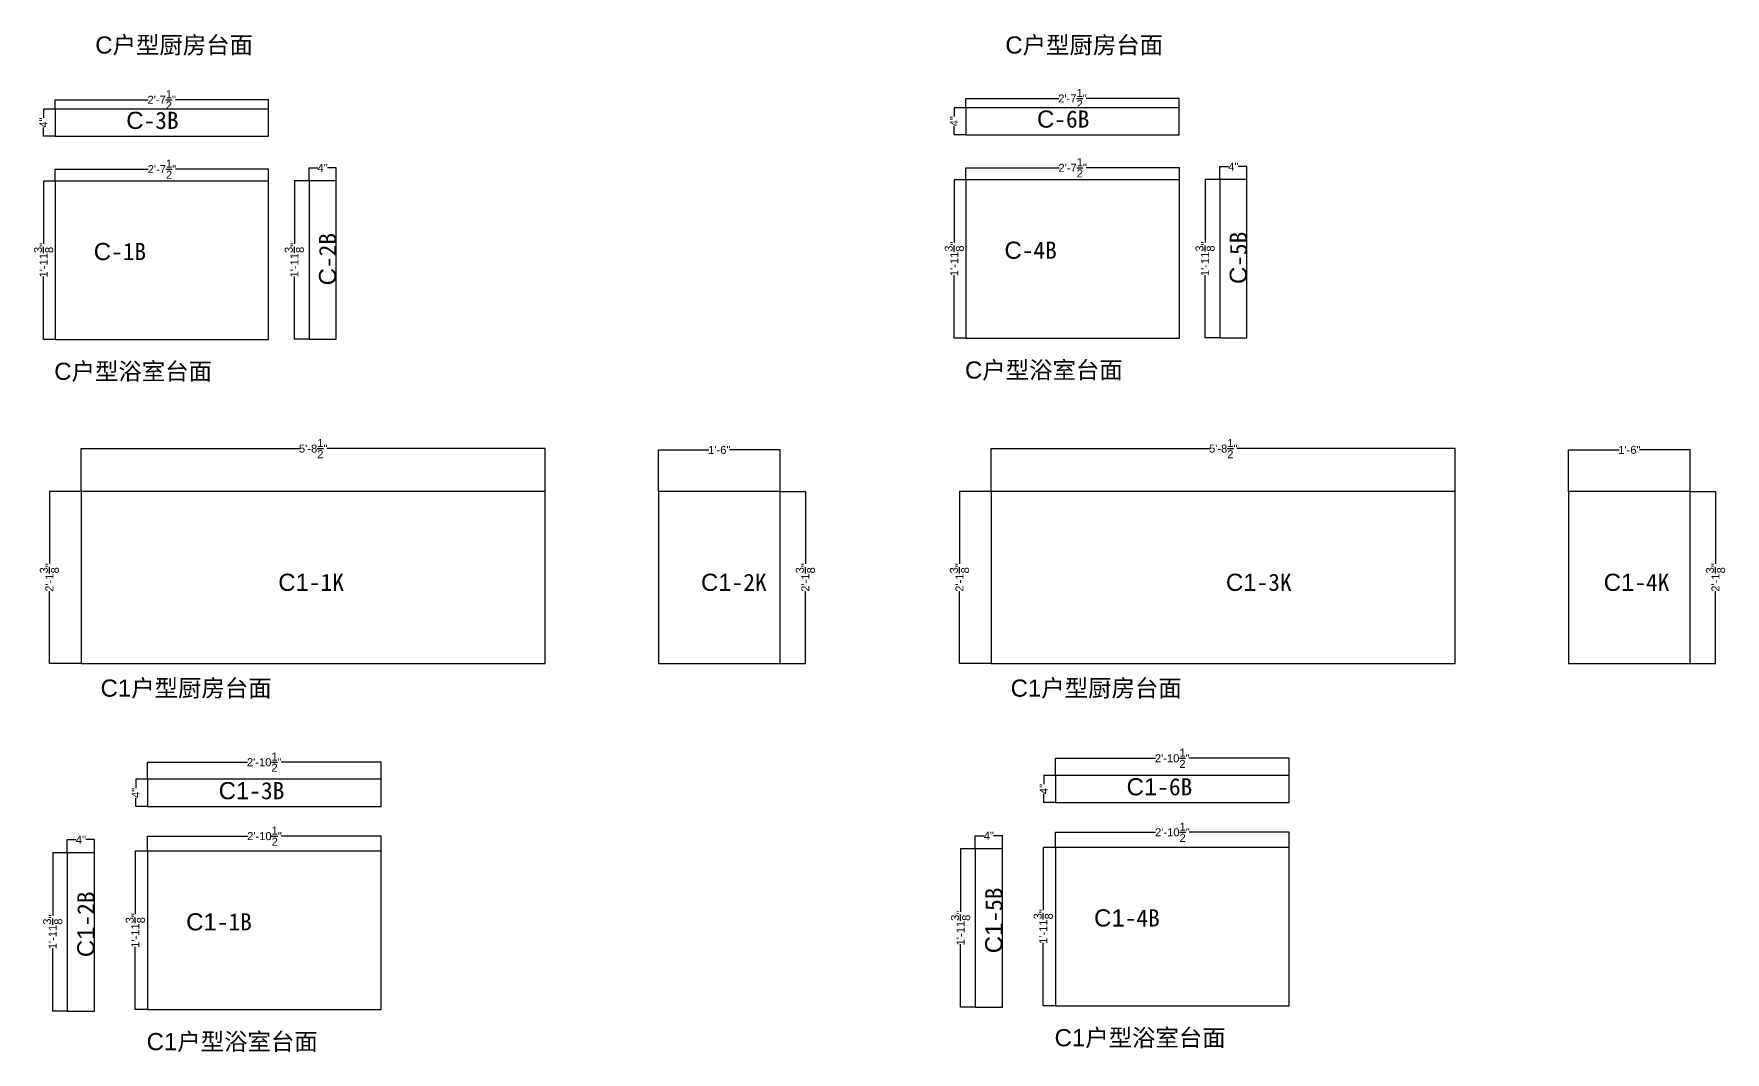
# Model space of a CAD drawing. Header units: inches. Extents: x -997106 to 39633, y -30199 to 1961.
# Drawn here: x 1357 to 7699, y -18146 to -14325 of the extents above; entities that cross this region are included whole.
import ezdxf

# ---------------------------------------------------------------- set-up
doc = ezdxf.new("R2010")
doc.units = ezdxf.units.IN
doc.header["$MEASUREMENT"] = 0
doc.layers.get('Defpoints').update_dxf_attribs({"color": 3})
doc.layers.add('编号', color=10, linetype='Continuous', plot=False)
doc.styles.get("Standard").update_dxf_attribs({"font": 'arial.ttf'})
doc.dimstyles.get("Standard").update_dxf_attribs({"dimtxt": 30, "dimasz": 1, "dimexe": 0.18, "dimexo": 0.0625, "dimgap": 0.09, "dimtad": 0, "dimtoh": 1, "dimdec": 4, "dimlfac": 0.03937, "dimzin": 0, "dimdsep": 46, "dimlunit": 4, "dimtxsty": 'Standard', "dimblk": 'ARCHTICK', "dimcen": 1, "dimadec": 0, "dimazin": 0, "dimtfac": 1, "dimtdec": 4, "dimtix": 1, "dimtofl": 0, "dimtmove": 2, "dimatfit": 3, "dimldrblk": 'ARCHTICK', "dimfxl": 1, "dimtolj": 1, "dimtzin": 0, "dimarcsym": 0})

# ---------------------------------------------------------------- blocks, each defined once
blk = doc.blocks.new('_ArchTick')
at = {"color": 0, "linetype": 'ByBlock', "const_width": 0.15}
blk.add_lwpolyline([(-0.5, -0.5), (0.5, 0.5)], dxfattribs=at)
blk = doc.blocks.new('*D302')
at = {"color": 0, "lineweight": -2, "transparency": 16777216}
for p, q in [((1534.8, -16042.3), (1534.8, -15881.1)), ((1534.8, -15881.3), (2353.9, -15881.3)), ((3274.8, -15881.3), (2455.7, -15881.3)), ((3274.8, -16042.3), (3274.8, -15881.1))]:
    blk.add_line(p, q, dxfattribs=at)
at = {"layer": 'Defpoints', "color": 0, "transparency": 16777216}
for p in [(3274.8, -15881.3), (1534.8, -16042.3), (3274.8, -16042.3)]:
    blk.add_point(p, dxfattribs=at)
at = {"color": 0, "lineweight": -2, "transparency": 16777216, "rotation": 180}
blk.add_blockref('_ArchTick', (1534.8, -15881.3), dxfattribs=at)
at = {"color": 0, "lineweight": -2, "transparency": 16777216}
blk.add_blockref('_ArchTick', (3274.8, -15881.3), dxfattribs=at)
at = {"color": 0, "transparency": 16777216, "insert": (2404.8, -15881.3), "char_height": 30, "attachment_point": 5}
blk.add_mtext('\\A1;5\'-8{\\H1x;\\S1/2;}"', dxfattribs=at)
blk = doc.blocks.new('*D303')
at = {"color": 0, "lineweight": -2, "transparency": 16777216}
for p, q in [((1534.7, -16042.3), (1415.6, -16042.3)), ((1415.8, -16042.3), (1415.8, -16313.7)), ((1415.8, -16687.3), (1415.8, -16415.9)), ((1534.7, -16687.3), (1415.6, -16687.3))]:
    blk.add_line(p, q, dxfattribs=at)
at = {"layer": 'Defpoints', "color": 0, "transparency": 16777216}
for p in [(1534.8, -16042.3), (1415.8, -16687.3), (1534.8, -16687.3)]:
    blk.add_point(p, dxfattribs=at)
at = {"color": 0, "lineweight": -2, "transparency": 16777216}
for p, rotation in [((1415.8, -16042.3), 90), ((1415.8, -16687.3), 270)]:
    blk.add_blockref('_ArchTick', p, dxfattribs=dict(at, rotation=rotation))
at = {"color": 0, "transparency": 16777216, "insert": (1415.8, -16364.8), "char_height": 30, "attachment_point": 5, "rotation": 90}
blk.add_mtext('\\A1;2\'-1{\\H1x;\\S3/8;}"', dxfattribs=at)
blk = doc.blocks.new('*D304')
at = {"color": 0, "lineweight": -2, "transparency": 16777216}
for p, q in [((3698.9, -16042.3), (3698.9, -15886.1)), ((3698.9, -15886.2), (3888.8, -15886.2)), ((4155.9, -15886.2), (3965.9, -15886.2)), ((4155.9, -16042.3), (4155.9, -15886.1))]:
    blk.add_line(p, q, dxfattribs=at)
at = {"layer": 'Defpoints', "color": 0, "transparency": 16777216}
for p in [(4155.9, -15886.2), (3698.9, -16042.3), (4155.9, -16042.3)]:
    blk.add_point(p, dxfattribs=at)
at = {"color": 0, "lineweight": -2, "transparency": 16777216, "rotation": 180}
blk.add_blockref('_ArchTick', (3698.9, -15886.2), dxfattribs=at)
at = {"color": 0, "lineweight": -2, "transparency": 16777216}
blk.add_blockref('_ArchTick', (4155.9, -15886.2), dxfattribs=at)
at = {"color": 0, "transparency": 16777216, "insert": (3927.4, -15886.2), "char_height": 30, "attachment_point": 5}
blk.add_mtext('\\A1;1\'-6"', dxfattribs=at)
blk = doc.blocks.new('*D305')
at = {"color": 0, "lineweight": -2, "transparency": 16777216}
for p, q in [((4155.9, -16042.3), (4250.3, -16042.3)), ((4250.1, -16042.3), (4250.1, -16313.7)), ((4250.1, -16687.3), (4250.1, -16415.9)), ((4155.9, -16687.3), (4250.3, -16687.3))]:
    blk.add_line(p, q, dxfattribs=at)
at = {"layer": 'Defpoints', "color": 0, "transparency": 16777216}
for p in [(4155.9, -16042.3), (4155.9, -16687.3), (4250.1, -16687.3)]:
    blk.add_point(p, dxfattribs=at)
at = {"color": 0, "lineweight": -2, "transparency": 16777216}
for p, rotation in [((4250.1, -16042.3), 90), ((4250.1, -16687.3), 270)]:
    blk.add_blockref('_ArchTick', p, dxfattribs=dict(at, rotation=rotation))
at = {"color": 0, "transparency": 16777216, "insert": (4250.1, -16364.8), "char_height": 30, "attachment_point": 5, "rotation": 90}
blk.add_mtext('\\A1;2\'-1{\\H1x;\\S3/8;}"', dxfattribs=at)
blk = doc.blocks.new('*D306')
at = {"color": 0, "lineweight": -2, "transparency": 16777216}
for p, q in [((4946.9, -16042.3), (4946.9, -15881.1)), ((4946.9, -15881.3), (5766, -15881.3)), ((6686.9, -15881.3), (5867.8, -15881.3)), ((6686.9, -16042.3), (6686.9, -15881.1))]:
    blk.add_line(p, q, dxfattribs=at)
at = {"layer": 'Defpoints', "color": 0, "transparency": 16777216}
for p in [(6686.9, -15881.3), (4946.9, -16042.3), (6686.9, -16042.3)]:
    blk.add_point(p, dxfattribs=at)
at = {"color": 0, "lineweight": -2, "transparency": 16777216, "rotation": 180}
blk.add_blockref('_ArchTick', (4946.9, -15881.3), dxfattribs=at)
at = {"color": 0, "lineweight": -2, "transparency": 16777216}
blk.add_blockref('_ArchTick', (6686.9, -15881.3), dxfattribs=at)
at = {"color": 0, "transparency": 16777216, "insert": (5816.9, -15881.3), "char_height": 30, "attachment_point": 5}
blk.add_mtext('\\A1;5\'-8{\\H1x;\\S1/2;}"', dxfattribs=at)
blk = doc.blocks.new('*D307')
at = {"color": 0, "lineweight": -2, "transparency": 16777216}
for p, q in [((4946.8, -16042.3), (4827.7, -16042.3)), ((4827.9, -16042.3), (4827.9, -16313.7)), ((4827.9, -16687.3), (4827.9, -16415.9)), ((4946.8, -16687.3), (4827.7, -16687.3))]:
    blk.add_line(p, q, dxfattribs=at)
at = {"layer": 'Defpoints', "color": 0, "transparency": 16777216}
for p in [(4946.9, -16042.3), (4827.9, -16687.3), (4946.9, -16687.3)]:
    blk.add_point(p, dxfattribs=at)
at = {"color": 0, "lineweight": -2, "transparency": 16777216}
for p, rotation in [((4827.9, -16042.3), 90), ((4827.9, -16687.3), 270)]:
    blk.add_blockref('_ArchTick', p, dxfattribs=dict(at, rotation=rotation))
at = {"color": 0, "transparency": 16777216, "insert": (4827.9, -16364.8), "char_height": 30, "attachment_point": 5, "rotation": 90}
blk.add_mtext('\\A1;2\'-1{\\H1x;\\S3/8;}"', dxfattribs=at)
blk = doc.blocks.new('*D308')
at = {"color": 0, "lineweight": -2, "transparency": 16777216}
for p, q in [((7111, -16042.3), (7111, -15886.1)), ((7111, -15886.2), (7301, -15886.2)), ((7568, -15886.2), (7378.1, -15886.2)), ((7568, -16042.3), (7568, -15886.1))]:
    blk.add_line(p, q, dxfattribs=at)
at = {"layer": 'Defpoints', "color": 0, "transparency": 16777216}
for p in [(7568, -15886.2), (7111, -16042.3), (7568, -16042.3)]:
    blk.add_point(p, dxfattribs=at)
at = {"color": 0, "lineweight": -2, "transparency": 16777216, "rotation": 180}
blk.add_blockref('_ArchTick', (7111, -15886.2), dxfattribs=at)
at = {"color": 0, "lineweight": -2, "transparency": 16777216}
blk.add_blockref('_ArchTick', (7568, -15886.2), dxfattribs=at)
at = {"color": 0, "transparency": 16777216, "insert": (7339.5, -15886.2), "char_height": 30, "attachment_point": 5}
blk.add_mtext('\\A1;1\'-6"', dxfattribs=at)
blk = doc.blocks.new('*D309')
at = {"color": 0, "lineweight": -2, "transparency": 16777216}
for p, q in [((7568.1, -16042.3), (7662.5, -16042.3)), ((7662.3, -16042.3), (7662.3, -16313.7)), ((7662.3, -16687.3), (7662.3, -16415.9)), ((7568.1, -16687.3), (7662.5, -16687.3))]:
    blk.add_line(p, q, dxfattribs=at)
at = {"layer": 'Defpoints', "color": 0, "transparency": 16777216}
for p in [(7568, -16042.3), (7568, -16687.3), (7662.3, -16687.3)]:
    blk.add_point(p, dxfattribs=at)
at = {"color": 0, "lineweight": -2, "transparency": 16777216}
for p, rotation in [((7662.3, -16042.3), 90), ((7662.3, -16687.3), 270)]:
    blk.add_blockref('_ArchTick', p, dxfattribs=dict(at, rotation=rotation))
at = {"color": 0, "transparency": 16777216, "insert": (7662.3, -16364.8), "char_height": 30, "attachment_point": 5, "rotation": 90}
blk.add_mtext('\\A1;2\'-1{\\H1x;\\S3/8;}"', dxfattribs=at)
blk = doc.blocks.new('*D1238')
at = {"color": 0, "lineweight": -2, "transparency": 16777216}
for p, q in [((2389.1, -14877.2), (2334.1, -14877.2)), ((2334.3, -14877.2), (2334.3, -15113.1)), ((2334.3, -15471.2), (2334.3, -15235.3)), ((2389.1, -15471.2), (2334.1, -15471.2))]:
    blk.add_line(p, q, dxfattribs=at)
at = {"layer": 'Defpoints', "color": 0, "transparency": 16777216}
for p in [(2389.2, -14877.2), (2334.3, -15471.2), (2389.2, -15471.2)]:
    blk.add_point(p, dxfattribs=at)
at = {"color": 0, "lineweight": -2, "transparency": 16777216}
for p, rotation in [((2334.3, -14877.2), 90), ((2334.3, -15471.2), 270)]:
    blk.add_blockref('_ArchTick', p, dxfattribs=dict(at, rotation=rotation))
at = {"color": 0, "transparency": 16777216, "insert": (2334.3, -15174.2), "char_height": 30, "attachment_point": 5, "rotation": 90}
blk.add_mtext('\\A1;1\'-11{\\H1x;\\S3/8;}"', dxfattribs=at)
blk = doc.blocks.new('*D1239')
at = {"color": 0, "lineweight": -2, "transparency": 16777216}
for p, q in [((2389.2, -14877.1), (2389.2, -14827.9)), ((2389.2, -14828.1), (2422.3, -14828.1)), ((2491.2, -14828.1), (2458.1, -14828.1)), ((2491.2, -14877.1), (2491.2, -14827.9))]:
    blk.add_line(p, q, dxfattribs=at)
at = {"layer": 'Defpoints', "color": 0, "transparency": 16777216}
for p in [(2491.2, -14828.1), (2389.2, -14877.2), (2491.2, -14877.2)]:
    blk.add_point(p, dxfattribs=at)
at = {"color": 0, "lineweight": -2, "transparency": 16777216, "rotation": 180}
blk.add_blockref('_ArchTick', (2389.2, -14828.1), dxfattribs=at)
at = {"color": 0, "lineweight": -2, "transparency": 16777216}
blk.add_blockref('_ArchTick', (2491.2, -14828.1), dxfattribs=at)
at = {"color": 0, "transparency": 16777216, "insert": (2440.2, -14828.1), "char_height": 30, "attachment_point": 5}
blk.add_mtext('\\A1;4"', dxfattribs=at)
blk = doc.blocks.new('*D1240')
at = {"color": 0, "lineweight": -2, "transparency": 16777216}
for p, q in [((1437.7, -14877.4), (1437.7, -14832.7)), ((1437.7, -14832.9), (1786.5, -14832.9)), ((2237.7, -14832.9), (1888.9, -14832.9)), ((2237.7, -14877.4), (2237.7, -14832.7))]:
    blk.add_line(p, q, dxfattribs=at)
at = {"layer": 'Defpoints', "color": 0, "transparency": 16777216}
for p in [(2237.7, -14832.9), (1437.7, -14877.5), (2237.7, -14877.5)]:
    blk.add_point(p, dxfattribs=at)
at = {"color": 0, "lineweight": -2, "transparency": 16777216, "rotation": 180}
blk.add_blockref('_ArchTick', (1437.7, -14832.9), dxfattribs=at)
at = {"color": 0, "lineweight": -2, "transparency": 16777216}
blk.add_blockref('_ArchTick', (2237.7, -14832.9), dxfattribs=at)
at = {"color": 0, "transparency": 16777216, "insert": (1837.7, -14832.9), "char_height": 30, "attachment_point": 5}
blk.add_mtext('\\A1;2\'-7{\\H1x;\\S1/2;}"', dxfattribs=at)
blk = doc.blocks.new('*D1241')
at = {"color": 0, "lineweight": -2, "transparency": 16777216}
for p, q in [((1437.6, -14877.5), (1393.7, -14877.5)), ((1393.9, -14877.5), (1393.9, -15113.4)), ((1393.9, -15471.5), (1393.9, -15235.5)), ((1437.6, -15471.5), (1393.7, -15471.5))]:
    blk.add_line(p, q, dxfattribs=at)
at = {"layer": 'Defpoints', "color": 0, "transparency": 16777216}
for p in [(1437.7, -14877.5), (1393.9, -15471.5), (1437.7, -15471.5)]:
    blk.add_point(p, dxfattribs=at)
at = {"color": 0, "lineweight": -2, "transparency": 16777216}
for p, rotation in [((1393.9, -14877.5), 90), ((1393.9, -15471.5), 270)]:
    blk.add_blockref('_ArchTick', p, dxfattribs=dict(at, rotation=rotation))
at = {"color": 0, "transparency": 16777216, "insert": (1393.9, -15174.5), "char_height": 30, "attachment_point": 5, "rotation": 90}
blk.add_mtext('\\A1;1\'-11{\\H1x;\\S3/8;}"', dxfattribs=at)
blk = doc.blocks.new('*D1242')
at = {"color": 0, "lineweight": -2, "transparency": 16777216}
for p, q in [((1436.9, -14607.3), (1393.3, -14607.3)), ((1393.4, -14607.3), (1393.4, -14640.4)), ((1436.9, -14709.3), (1393.3, -14709.3)), ((1393.4, -14709.3), (1393.4, -14676.3))]:
    blk.add_line(p, q, dxfattribs=at)
at = {"layer": 'Defpoints', "color": 0, "transparency": 16777216}
for p in [(1437, -14607.3), (1393.4, -14709.3), (1437, -14709.3)]:
    blk.add_point(p, dxfattribs=at)
at = {"color": 0, "lineweight": -2, "transparency": 16777216}
for p, rotation in [((1393.4, -14607.3), 90), ((1393.4, -14709.3), 270)]:
    blk.add_blockref('_ArchTick', p, dxfattribs=dict(at, rotation=rotation))
at = {"color": 0, "transparency": 16777216, "insert": (1393.4, -14658.3), "char_height": 30, "attachment_point": 5, "rotation": 90}
blk.add_mtext('\\A1;4"', dxfattribs=at)
blk = doc.blocks.new('*D1243')
at = {"color": 0, "lineweight": -2, "transparency": 16777216}
for p, q in [((1437, -14607.3), (1437, -14572.5)), ((1437, -14572.7), (1785.8, -14572.7)), ((2237, -14572.7), (1888.1, -14572.7)), ((2237, -14607.3), (2237, -14572.5))]:
    blk.add_line(p, q, dxfattribs=at)
at = {"layer": 'Defpoints', "color": 0, "transparency": 16777216}
for p in [(2237, -14572.7), (1437, -14607.3), (2237, -14607.3)]:
    blk.add_point(p, dxfattribs=at)
at = {"color": 0, "lineweight": -2, "transparency": 16777216, "rotation": 180}
blk.add_blockref('_ArchTick', (1437, -14572.7), dxfattribs=at)
at = {"color": 0, "lineweight": -2, "transparency": 16777216}
blk.add_blockref('_ArchTick', (2237, -14572.7), dxfattribs=at)
at = {"color": 0, "transparency": 16777216, "insert": (1837, -14572.7), "char_height": 30, "attachment_point": 5}
blk.add_mtext('\\A1;2\'-7{\\H1x;\\S1/2;}"', dxfattribs=at)
blk = doc.blocks.new('*D1244')
at = {"color": 0, "lineweight": -2, "transparency": 16777216}
for p, q in [((5803.7, -14872.2), (5748.7, -14872.2)), ((5748.8, -14872.2), (5748.8, -15108.1)), ((5748.8, -15466.2), (5748.8, -15230.3)), ((5803.7, -15466.2), (5748.7, -15466.2))]:
    blk.add_line(p, q, dxfattribs=at)
at = {"layer": 'Defpoints', "color": 0, "transparency": 16777216}
for p in [(5803.8, -14872.2), (5748.8, -15466.2), (5803.8, -15466.2)]:
    blk.add_point(p, dxfattribs=at)
at = {"color": 0, "lineweight": -2, "transparency": 16777216}
for p, rotation in [((5748.8, -14872.2), 90), ((5748.8, -15466.2), 270)]:
    blk.add_blockref('_ArchTick', p, dxfattribs=dict(at, rotation=rotation))
at = {"color": 0, "transparency": 16777216, "insert": (5748.8, -15169.2), "char_height": 30, "attachment_point": 5, "rotation": 90}
blk.add_mtext('\\A1;1\'-11{\\H1x;\\S3/8;}"', dxfattribs=at)
blk = doc.blocks.new('*D1245')
at = {"color": 0, "lineweight": -2, "transparency": 16777216}
for p, q in [((5803.8, -14872.2), (5803.8, -14822.9)), ((5803.8, -14823.1), (5836.9, -14823.1)), ((5905.8, -14823.1), (5872.7, -14823.1)), ((5905.8, -14872.2), (5905.8, -14822.9))]:
    blk.add_line(p, q, dxfattribs=at)
at = {"layer": 'Defpoints', "color": 0, "transparency": 16777216}
for p in [(5905.8, -14823.1), (5803.8, -14872.2), (5905.8, -14872.2)]:
    blk.add_point(p, dxfattribs=at)
at = {"color": 0, "lineweight": -2, "transparency": 16777216, "rotation": 180}
blk.add_blockref('_ArchTick', (5803.8, -14823.1), dxfattribs=at)
at = {"color": 0, "lineweight": -2, "transparency": 16777216}
blk.add_blockref('_ArchTick', (5905.8, -14823.1), dxfattribs=at)
at = {"color": 0, "transparency": 16777216, "insert": (5854.8, -14823.1), "char_height": 30, "attachment_point": 5}
blk.add_mtext('\\A1;4"', dxfattribs=at)
blk = doc.blocks.new('*D1246')
at = {"color": 0, "lineweight": -2, "transparency": 16777216}
for p, q in [((4852.3, -14872.4), (4852.3, -14827.7)), ((4852.3, -14827.9), (5201.1, -14827.9)), ((5652.3, -14827.9), (5303.4, -14827.9)), ((5652.3, -14872.4), (5652.3, -14827.7))]:
    blk.add_line(p, q, dxfattribs=at)
at = {"layer": 'Defpoints', "color": 0, "transparency": 16777216}
for p in [(5652.3, -14827.9), (4852.3, -14872.5), (5652.3, -14872.5)]:
    blk.add_point(p, dxfattribs=at)
at = {"color": 0, "lineweight": -2, "transparency": 16777216, "rotation": 180}
blk.add_blockref('_ArchTick', (4852.3, -14827.9), dxfattribs=at)
at = {"color": 0, "lineweight": -2, "transparency": 16777216}
blk.add_blockref('_ArchTick', (5652.3, -14827.9), dxfattribs=at)
at = {"color": 0, "transparency": 16777216, "insert": (5252.3, -14827.9), "char_height": 30, "attachment_point": 5}
blk.add_mtext('\\A1;2\'-7{\\H1x;\\S1/2;}"', dxfattribs=at)
blk = doc.blocks.new('*D1247')
at = {"color": 0, "lineweight": -2, "transparency": 16777216}
for p, q in [((4852.2, -14872.5), (4808.3, -14872.5)), ((4808.5, -14872.5), (4808.5, -15108.4)), ((4808.5, -15466.5), (4808.5, -15230.6)), ((4852.2, -15466.5), (4808.3, -15466.5))]:
    blk.add_line(p, q, dxfattribs=at)
at = {"layer": 'Defpoints', "color": 0, "transparency": 16777216}
for p in [(4852.3, -14872.5), (4808.5, -15466.5), (4852.3, -15466.5)]:
    blk.add_point(p, dxfattribs=at)
at = {"color": 0, "lineweight": -2, "transparency": 16777216}
for p, rotation in [((4808.5, -14872.5), 90), ((4808.5, -15466.5), 270)]:
    blk.add_blockref('_ArchTick', p, dxfattribs=dict(at, rotation=rotation))
at = {"color": 0, "transparency": 16777216, "insert": (4808.5, -15169.5), "char_height": 30, "attachment_point": 5, "rotation": 90}
blk.add_mtext('\\A1;1\'-11{\\H1x;\\S3/8;}"', dxfattribs=at)
blk = doc.blocks.new('*D1248')
at = {"color": 0, "lineweight": -2, "transparency": 16777216}
for p, q in [((4851.5, -14602.3), (4807.8, -14602.3)), ((4808, -14602.3), (4808, -14635.4)), ((4851.5, -14704.3), (4807.8, -14704.3)), ((4808, -14704.3), (4808, -14671.3))]:
    blk.add_line(p, q, dxfattribs=at)
at = {"layer": 'Defpoints', "color": 0, "transparency": 16777216}
for p in [(4851.5, -14602.3), (4808, -14704.3), (4851.5, -14704.3)]:
    blk.add_point(p, dxfattribs=at)
at = {"color": 0, "lineweight": -2, "transparency": 16777216}
for p, rotation in [((4808, -14602.3), 90), ((4808, -14704.3), 270)]:
    blk.add_blockref('_ArchTick', p, dxfattribs=dict(at, rotation=rotation))
at = {"color": 0, "transparency": 16777216, "insert": (4808, -14653.3), "char_height": 30, "attachment_point": 5, "rotation": 90}
blk.add_mtext('\\A1;4"', dxfattribs=at)
blk = doc.blocks.new('*D1249')
at = {"color": 0, "lineweight": -2, "transparency": 16777216}
for p, q in [((4851.5, -14602.3), (4851.5, -14567.5)), ((4851.5, -14567.7), (5200.4, -14567.7)), ((5651.5, -14567.7), (5302.7, -14567.7)), ((5651.5, -14602.3), (5651.5, -14567.5))]:
    blk.add_line(p, q, dxfattribs=at)
at = {"layer": 'Defpoints', "color": 0, "transparency": 16777216}
for p in [(5651.5, -14567.7), (4851.5, -14602.3), (5651.5, -14602.3)]:
    blk.add_point(p, dxfattribs=at)
at = {"color": 0, "lineweight": -2, "transparency": 16777216, "rotation": 180}
blk.add_blockref('_ArchTick', (4851.5, -14567.7), dxfattribs=at)
at = {"color": 0, "lineweight": -2, "transparency": 16777216}
blk.add_blockref('_ArchTick', (5651.5, -14567.7), dxfattribs=at)
at = {"color": 0, "transparency": 16777216, "insert": (5251.5, -14567.7), "char_height": 30, "attachment_point": 5}
blk.add_mtext('\\A1;2\'-7{\\H1x;\\S1/2;}"', dxfattribs=at)
blk = doc.blocks.new('*D1497')
at = {"color": 0, "lineweight": -2, "transparency": 16777216}
for p, q in [((1482.9, -17397.5), (1427.9, -17397.5)), ((1428.1, -17397.5), (1428.1, -17633.4)), ((1428.1, -17991.5), (1428.1, -17755.6)), ((1482.9, -17991.5), (1427.9, -17991.5))]:
    blk.add_line(p, q, dxfattribs=at)
at = {"layer": 'Defpoints', "color": 0, "transparency": 16777216}
for p in [(1483, -17397.5), (1428.1, -17991.5), (1483, -17991.5)]:
    blk.add_point(p, dxfattribs=at)
at = {"color": 0, "lineweight": -2, "transparency": 16777216}
for p, rotation in [((1428.1, -17397.5), 90), ((1428.1, -17991.5), 270)]:
    blk.add_blockref('_ArchTick', p, dxfattribs=dict(at, rotation=rotation))
at = {"color": 0, "transparency": 16777216, "insert": (1428.1, -17694.5), "char_height": 30, "attachment_point": 5, "rotation": 90}
blk.add_mtext('\\A1;1\'-11{\\H1x;\\S3/8;}"', dxfattribs=at)
blk = doc.blocks.new('*D1498')
at = {"color": 0, "lineweight": -2, "transparency": 16777216}
for p, q in [((1483, -17397.5), (1483, -17348.2)), ((1483, -17348.4), (1516.1, -17348.4)), ((1585, -17348.4), (1551.9, -17348.4)), ((1585, -17397.5), (1585, -17348.2))]:
    blk.add_line(p, q, dxfattribs=at)
at = {"layer": 'Defpoints', "color": 0, "transparency": 16777216}
for p in [(1585, -17348.4), (1483, -17397.5), (1585, -17397.5)]:
    blk.add_point(p, dxfattribs=at)
at = {"color": 0, "lineweight": -2, "transparency": 16777216, "rotation": 180}
blk.add_blockref('_ArchTick', (1483, -17348.4), dxfattribs=at)
at = {"color": 0, "lineweight": -2, "transparency": 16777216}
blk.add_blockref('_ArchTick', (1585, -17348.4), dxfattribs=at)
at = {"color": 0, "transparency": 16777216, "insert": (1534, -17348.4), "char_height": 30, "attachment_point": 5}
blk.add_mtext('\\A1;4"', dxfattribs=at)
blk = doc.blocks.new('*D1496')
at = {"color": 0, "lineweight": -2, "transparency": 16777216}
for p, q in [((1783.4, -17122), (1739.4, -17122)), ((1739.5, -17122), (1739.5, -17155)), ((1783.4, -17224), (1739.4, -17224)), ((1739.5, -17224), (1739.5, -17190.9))]:
    blk.add_line(p, q, dxfattribs=at)
at = {"layer": 'Defpoints', "color": 0, "transparency": 16777216}
for p in [(1783.4, -17122), (1739.5, -17224), (1783.4, -17224)]:
    blk.add_point(p, dxfattribs=at)
at = {"color": 0, "lineweight": -2, "transparency": 16777216}
for p, rotation in [((1739.5, -17122), 90), ((1739.5, -17224), 270)]:
    blk.add_blockref('_ArchTick', p, dxfattribs=dict(at, rotation=rotation))
at = {"color": 0, "transparency": 16777216, "insert": (1739.5, -17173), "char_height": 30, "attachment_point": 5, "rotation": 90}
blk.add_mtext('\\A1;4"', dxfattribs=at)
blk = doc.blocks.new('*D1499')
at = {"color": 0, "lineweight": -2, "transparency": 16777216}
for p, q in [((1784.1, -17392.1), (1737.8, -17392.1)), ((1738, -17392.1), (1738, -17628)), ((1738, -17986.1), (1738, -17750.2)), ((1784.1, -17986.1), (1737.8, -17986.1))]:
    blk.add_line(p, q, dxfattribs=at)
at = {"layer": 'Defpoints', "color": 0, "transparency": 16777216}
for p in [(1784.2, -17392.1), (1738, -17986.1), (1784.2, -17986.1)]:
    blk.add_point(p, dxfattribs=at)
at = {"color": 0, "lineweight": -2, "transparency": 16777216}
for p, rotation in [((1738, -17392.1), 90), ((1738, -17986.1), 270)]:
    blk.add_blockref('_ArchTick', p, dxfattribs=dict(at, rotation=rotation))
at = {"color": 0, "transparency": 16777216, "insert": (1738, -17689.1), "char_height": 30, "attachment_point": 5, "rotation": 90}
blk.add_mtext('\\A1;1\'-11{\\H1x;\\S3/8;}"', dxfattribs=at)
blk = doc.blocks.new('*D1500')
at = {"color": 0, "lineweight": -2, "transparency": 16777216}
for p, q in [((1783.4, -17121.9), (1783.4, -17057.6)), ((1783.4, -17057.8), (2158.6, -17057.8)), ((2659.4, -17057.8), (2284.2, -17057.8)), ((2659.4, -17121.9), (2659.4, -17057.6))]:
    blk.add_line(p, q, dxfattribs=at)
at = {"layer": 'Defpoints', "color": 0, "transparency": 16777216}
for p in [(2659.4, -17057.8), (1783.4, -17122), (2659.4, -17122)]:
    blk.add_point(p, dxfattribs=at)
at = {"color": 0, "lineweight": -2, "transparency": 16777216, "rotation": 180}
blk.add_blockref('_ArchTick', (1783.4, -17057.8), dxfattribs=at)
at = {"color": 0, "lineweight": -2, "transparency": 16777216}
blk.add_blockref('_ArchTick', (2659.4, -17057.8), dxfattribs=at)
at = {"color": 0, "transparency": 16777216, "insert": (2221.4, -17057.8), "char_height": 30, "attachment_point": 5}
blk.add_mtext('\\A1;2\'-10{\\H1x;\\S1/2;}"', dxfattribs=at)
blk = doc.blocks.new('*D1501')
at = {"color": 0, "lineweight": -2, "transparency": 16777216}
for p, q in [((1784.2, -17392.1), (1784.2, -17335)), ((1784.2, -17335.2), (2159.4, -17335.2)), ((2660.2, -17335.2), (2285, -17335.2)), ((2660.2, -17392.1), (2660.2, -17335))]:
    blk.add_line(p, q, dxfattribs=at)
at = {"layer": 'Defpoints', "color": 0, "transparency": 16777216}
for p in [(2660.2, -17335.2), (1784.2, -17392.1), (2660.2, -17392.1)]:
    blk.add_point(p, dxfattribs=at)
at = {"color": 0, "lineweight": -2, "transparency": 16777216, "rotation": 180}
blk.add_blockref('_ArchTick', (1784.2, -17335.2), dxfattribs=at)
at = {"color": 0, "lineweight": -2, "transparency": 16777216}
blk.add_blockref('_ArchTick', (2660.2, -17335.2), dxfattribs=at)
at = {"color": 0, "transparency": 16777216, "insert": (2222.2, -17335.2), "char_height": 30, "attachment_point": 5}
blk.add_mtext('\\A1;2\'-10{\\H1x;\\S1/2;}"', dxfattribs=at)
blk = doc.blocks.new('*D1504')
at = {"color": 0, "lineweight": -2, "transparency": 16777216}
for p, q in [((4887, -17382.9), (4831.9, -17382.9)), ((4832.1, -17382.9), (4832.1, -17618.8)), ((4832.1, -17976.9), (4832.1, -17741)), ((4887, -17976.9), (4831.9, -17976.9))]:
    blk.add_line(p, q, dxfattribs=at)
at = {"layer": 'Defpoints', "color": 0, "transparency": 16777216}
for p in [(4887, -17382.9), (4832.1, -17976.9), (4887, -17976.9)]:
    blk.add_point(p, dxfattribs=at)
at = {"color": 0, "lineweight": -2, "transparency": 16777216}
for p, rotation in [((4832.1, -17382.9), 90), ((4832.1, -17976.9), 270)]:
    blk.add_blockref('_ArchTick', p, dxfattribs=dict(at, rotation=rotation))
at = {"color": 0, "transparency": 16777216, "insert": (4832.1, -17679.9), "char_height": 30, "attachment_point": 5, "rotation": 90}
blk.add_mtext('\\A1;1\'-11{\\H1x;\\S3/8;}"', dxfattribs=at)
blk = doc.blocks.new('*D1505')
at = {"color": 0, "lineweight": -2, "transparency": 16777216}
for p, q in [((4887, -17382.8), (4887, -17333.6)), ((4887, -17333.8), (4920.1, -17333.8)), ((4989, -17333.8), (4956, -17333.8)), ((4989, -17382.8), (4989, -17333.6))]:
    blk.add_line(p, q, dxfattribs=at)
at = {"layer": 'Defpoints', "color": 0, "transparency": 16777216}
for p in [(4989, -17333.8), (4887, -17382.9), (4989, -17382.9)]:
    blk.add_point(p, dxfattribs=at)
at = {"color": 0, "lineweight": -2, "transparency": 16777216, "rotation": 180}
blk.add_blockref('_ArchTick', (4887, -17333.8), dxfattribs=at)
at = {"color": 0, "lineweight": -2, "transparency": 16777216}
blk.add_blockref('_ArchTick', (4989, -17333.8), dxfattribs=at)
at = {"color": 0, "transparency": 16777216, "insert": (4938, -17333.8), "char_height": 30, "attachment_point": 5}
blk.add_mtext('\\A1;4"', dxfattribs=at)
blk = doc.blocks.new('*D1502')
at = {"color": 0, "lineweight": -2, "transparency": 16777216}
for p, q in [((5187.4, -17107.4), (5143.4, -17107.4)), ((5143.6, -17107.4), (5143.6, -17140.4)), ((5143.6, -17209.4), (5143.6, -17176.3)), ((5187.4, -17209.4), (5143.4, -17209.4))]:
    blk.add_line(p, q, dxfattribs=at)
at = {"layer": 'Defpoints', "color": 0, "transparency": 16777216}
for p in [(5187.5, -17107.4), (5143.6, -17209.4), (5187.5, -17209.4)]:
    blk.add_point(p, dxfattribs=at)
at = {"color": 0, "lineweight": -2, "transparency": 16777216}
for p, rotation in [((5143.6, -17107.4), 90), ((5143.6, -17209.4), 270)]:
    blk.add_blockref('_ArchTick', p, dxfattribs=dict(at, rotation=rotation))
at = {"color": 0, "transparency": 16777216, "insert": (5143.6, -17158.4), "char_height": 30, "attachment_point": 5, "rotation": 90}
blk.add_mtext('\\A1;4"', dxfattribs=at)
blk = doc.blocks.new('*D1503')
at = {"color": 0, "lineweight": -2, "transparency": 16777216}
for p, q in [((5188.1, -17377.5), (5141.8, -17377.5)), ((5142, -17377.5), (5142, -17613.4)), ((5142, -17971.5), (5142, -17735.6)), ((5188.1, -17971.5), (5141.8, -17971.5))]:
    blk.add_line(p, q, dxfattribs=at)
at = {"layer": 'Defpoints', "color": 0, "transparency": 16777216}
for p in [(5188.2, -17377.5), (5142, -17971.5), (5188.2, -17971.5)]:
    blk.add_point(p, dxfattribs=at)
at = {"color": 0, "lineweight": -2, "transparency": 16777216}
for p, rotation in [((5142, -17377.5), 90), ((5142, -17971.5), 270)]:
    blk.add_blockref('_ArchTick', p, dxfattribs=dict(at, rotation=rotation))
at = {"color": 0, "transparency": 16777216, "insert": (5142, -17674.5), "char_height": 30, "attachment_point": 5, "rotation": 90}
blk.add_mtext('\\A1;1\'-11{\\H1x;\\S3/8;}"', dxfattribs=at)
blk = doc.blocks.new('*D1506')
at = {"color": 0, "lineweight": -2, "transparency": 16777216}
for p, q in [((5187.5, -17107.3), (5187.5, -17043)), ((5187.5, -17043.1), (5562.6, -17043.1)), ((6063.5, -17043.1), (5688.3, -17043.1)), ((6063.5, -17107.3), (6063.5, -17043))]:
    blk.add_line(p, q, dxfattribs=at)
at = {"layer": 'Defpoints', "color": 0, "transparency": 16777216}
for p in [(6063.5, -17043.1), (5187.5, -17107.4), (6063.5, -17107.4)]:
    blk.add_point(p, dxfattribs=at)
at = {"color": 0, "lineweight": -2, "transparency": 16777216, "rotation": 180}
blk.add_blockref('_ArchTick', (5187.5, -17043.1), dxfattribs=at)
at = {"color": 0, "lineweight": -2, "transparency": 16777216}
blk.add_blockref('_ArchTick', (6063.5, -17043.1), dxfattribs=at)
at = {"color": 0, "transparency": 16777216, "insert": (5625.5, -17043.1), "char_height": 30, "attachment_point": 5}
blk.add_mtext('\\A1;2\'-10{\\H1x;\\S1/2;}"', dxfattribs=at)
blk = doc.blocks.new('*D1507')
at = {"color": 0, "lineweight": -2, "transparency": 16777216}
for p, q in [((5188.2, -17377.4), (5188.2, -17320.4)), ((5188.2, -17320.6), (5563.4, -17320.6)), ((6064.2, -17320.6), (5689, -17320.6)), ((6064.2, -17377.4), (6064.2, -17320.4))]:
    blk.add_line(p, q, dxfattribs=at)
at = {"layer": 'Defpoints', "color": 0, "transparency": 16777216}
for p in [(6064.2, -17320.6), (5188.2, -17377.5), (6064.2, -17377.5)]:
    blk.add_point(p, dxfattribs=at)
at = {"color": 0, "lineweight": -2, "transparency": 16777216, "rotation": 180}
blk.add_blockref('_ArchTick', (5188.2, -17320.6), dxfattribs=at)
at = {"color": 0, "lineweight": -2, "transparency": 16777216}
blk.add_blockref('_ArchTick', (6064.2, -17320.6), dxfattribs=at)
at = {"color": 0, "transparency": 16777216, "insert": (5626.2, -17320.6), "char_height": 30, "attachment_point": 5}
blk.add_mtext('\\A1;2\'-10{\\H1x;\\S1/2;}"', dxfattribs=at)

msp = doc.modelspace()

# ---------------------------------------------------------------- linework, layer by layer
for points in [[(1436.96914, -14709.32012), (2236.96914, -14709.32012), (2236.96914, -14607.32012), (1436.96914, -14607.32012)], [(4851.54983, -14704.33468), (5651.54983, -14704.33468), (5651.54983, -14602.33468), (4851.54983, -14602.33468)], [(1437.70243, -15471.45249), (2237.70243, -15471.45249), (2237.70243, -14877.45249), (1437.70243, -14877.45249)], [(2389.20832, -15471.206), (2491.20832, -15471.206), (2491.20832, -14877.206), (2389.20832, -14877.206)], [(4852.28311, -15466.46705), (5652.28311, -15466.46705), (5652.28311, -14872.46705), (4852.28311, -14872.46705)], [(5803.789, -15466.22056), (5905.789, -15466.22056), (5905.789, -14872.22056), (5803.789, -14872.22056)], [(1534.77272, -16687.33923), (3274.77272, -16687.33923), (3274.77272, -16042.33923), (1534.77272, -16042.33923)], [(3698.88687, -16687.33923), (4155.88687, -16687.33923), (4155.88687, -16042.33923), (3698.88687, -16042.33923)], [(4946.90633, -16687.33923), (6686.90633, -16687.33923), (6686.90633, -16042.33923), (4946.90633, -16042.33923)], [(7111.02048, -16687.33923), (7568.02048, -16687.33923), (7568.02048, -16042.33923), (7111.02048, -16042.33923)], [(5187.45164, -17209.35274), (6063.45164, -17209.35274), (6063.45164, -17107.35274), (5187.45164, -17107.35274)], [(1783.43525, -17223.98182), (2659.43525, -17223.98182), (2659.43525, -17121.98182), (1783.43525, -17121.98182)], [(1483.01088, -17991.52568), (1585.01088, -17991.52568), (1585.01088, -17397.52568), (1483.01088, -17397.52568)], [(1784.16854, -17986.11419), (2660.16854, -17986.11419), (2660.16854, -17392.11419), (1784.16854, -17392.11419)], [(4887.02727, -17976.89659), (4989.02727, -17976.89659), (4989.02727, -17382.89659), (4887.02727, -17382.89659)], [(5188.18493, -17971.48511), (6064.18493, -17971.48511), (6064.18493, -17377.48511), (5188.18493, -17377.48511)]]:
    msp.add_lwpolyline(points, close=True)

# ---------------------------------------------------------------- texts
at = {"char_height": 64.3508622, "attachment_point": 1}
for s, insert in [('C{\\fSimSun|b0|i0|c134|p2;户型厨房台面}', (1587.67272, -14334.96158)), ('C{\\fSimSun|b0|i0|c134|p2;户型厨房台面}', (4999.80633, -14334.96158)), ('C{\\fSimSun|b0|i0|c134|p2;户型浴室台面}', (1433.89719, -15559.16935)), ('C{\\fSimSun|b0|i0|c134|p2;户型浴室台面}', (4848.47788, -15554.18391)), ('C1{\\fSimSun|b0|i0|c134|p2;户型厨房台面}', (1607.54012, -16747.60797)), ('C1{\\fSimSun|b0|i0|c134|p2;户型厨房台面}', (5019.67374, -16747.60797)), ('C1{\\fSimSun|b0|i0|c134|p2;户型浴室台面}', (1780.3633, -18073.83105)), ('C1{\\fSimSun|b0|i0|c134|p2;户型浴室台面}', (5184.37969, -18059.20197))]:
    msp.add_mtext(s, dxfattribs=dict(at, insert=insert))
at = {"layer": '编号', "char_height": 64.3508622, "attachment_point": 1}
for s, insert in [('C{\\fSimSun|b0|i0|c134|p2;-3B}', (1703.97869, -14617.767)), ('C{\\fSimSun|b0|i0|c134|p2;-6B}', (5118.55937, -14612.78156)), ('C{\\fSimSun|b0|i0|c134|p2;-1B}', (1582.04664, -15109.83826)), ('C{\\fSimSun|b0|i0|c134|p2;-4B}', (4996.62732, -15104.85282)), ('C1{\\fSimSun|b0|i0|c134|p2;-1K}', (2273.85494, -16350.69011)), ('C1{\\fSimSun|b0|i0|c134|p2;-2K}', (3858.78703, -16350.69011)), ('C1{\\fSimSun|b0|i0|c134|p2;-3K}', (5826.84722, -16350.69011)), ('C1{\\fSimSun|b0|i0|c134|p2;-4K}', (7243.23321, -16350.69011)), ('C1{\\fSimSun|b0|i0|c134|p2;-6B}', (5454.46119, -17117.79962)), ('C1{\\fSimSun|b0|i0|c134|p2;-3B}', (2050.4448, -17132.4287)), ('C1{\\fSimSun|b0|i0|c134|p2;-1B}', (1928.51275, -17624.49996)), ('C1{\\fSimSun|b0|i0|c134|p2;-4B}', (5332.52914, -17609.87088))]:
    msp.add_mtext(s, dxfattribs=dict(at, insert=insert))
at = {"layer": '编号', "char_height": 64.3508622, "attachment_point": 1, "rotation": 90}
for s, insert in [('C{\\fSimSun|b0|i0|c134|p2;-2B}', (2426.59408, -15268.87533)), ('C{\\fSimSun|b0|i0|c134|p2;-5B}', (5841.17477, -15263.88989)), ('C1{\\fSimSun|b0|i0|c134|p2;-2B}', (1520.39665, -17789.19501)), ('C1{\\fSimSun|b0|i0|c134|p2;-5B}', (4924.41304, -17774.56592))]:
    msp.add_mtext(s, dxfattribs=dict(at, insert=insert))

# ---------------------------------------------------------------- dimensions: what is measured, and where the dimension line sits
for base, p1, p2, picture, middle in [((2236.96914, -14572.69168), (1436.96914, -14607.32012), (2236.96914, -14607.32012), '*D1243', (1836.96914, -14572.69168)), ((5651.54983, -14567.70624), (4851.54983, -14602.33468), (5651.54983, -14602.33468), '*D1249', (5251.54983, -14567.70624)), ((2237.70243, -14832.88567), (1437.70243, -14877.45249), (2237.70243, -14877.45249), '*D1240', (1837.70243, -14832.88567)), ((2491.20832, -14828.10514), (2389.20832, -14877.206), (2491.20832, -14877.206), '*D1239', (2440.20832, -14828.10514)), ((5652.28311, -14827.90023), (4852.28311, -14872.46705), (5652.28311, -14872.46705), '*D1246', (5252.28311, -14827.90023)), ((5905.789, -14823.1197), (5803.789, -14872.22056), (5905.789, -14872.22056), '*D1245', (5854.789, -14823.1197)), ((3274.77272, -15881.27647), (1534.77272, -16042.33923), (3274.77272, -16042.33923), '*D302', (2404.77272, -15881.27647)), ((6686.90633, -15881.27647), (4946.90633, -16042.33923), (6686.90633, -16042.33923), '*D306', (5816.90633, -15881.27647)), ((4155.88687, -15886.23981), (3698.88687, -16042.33923), (4155.88687, -16042.33923), '*D304', (3927.38687, -15886.23981)), ((7568.02048, -15886.23981), (7111.02048, -16042.33923), (7568.02048, -16042.33923), '*D308', (7339.52048, -15886.23981)), ((2659.43525, -17057.76775), (1783.43525, -17121.98182), (2659.43525, -17121.98182), '*D1500', (2221.43525, -17057.76775)), ((6063.45164, -17043.13866), (5187.45164, -17107.35274), (6063.45164, -17107.35274), '*D1506', (5625.45164, -17043.13866)), ((2660.16854, -17335.20231), (1784.16854, -17392.11419), (2660.16854, -17392.11419), '*D1501', (2222.16854, -17335.20231)), ((6064.18493, -17320.57322), (5188.18493, -17377.48511), (6064.18493, -17377.48511), '*D1507', (5626.18493, -17320.57322)), ((1585.01088, -17348.42482), (1483.01088, -17397.52568), (1585.01088, -17397.52568), '*D1498', (1534.01088, -17348.42482)), ((4989.02727, -17333.79574), (4887.02727, -17382.89659), (4989.02727, -17382.89659), '*D1505', (4938.02727, -17333.79574))]:
    dim = msp.add_linear_dim(base=base, p1=p1, p2=p2, dimstyle='Standard')
    dim.commit()
    dim.dimension.update_dxf_attribs({"geometry": picture, "text_midpoint": middle})
for base, p1, p2, picture, middle in [((1393.43338, -14709.32012), (1436.96914, -14607.32012), (1436.96914, -14709.32012), '*D1242', (1393.43338, -14658.32012)), ((4808.01407, -14704.33468), (4851.54983, -14602.33468), (4851.54983, -14704.33468), '*D1248', (4808.01407, -14653.33468)), ((1393.88282, -15471.45249), (1437.70243, -14877.45249), (1437.70243, -15471.45249), '*D1241', (1393.88282, -15174.45249)), ((2334.26262, -15471.206), (2389.20832, -14877.206), (2389.20832, -15471.206), '*D1238', (2334.26262, -15174.206)), ((4808.4635, -15466.46705), (4852.28311, -14872.46705), (4852.28311, -15466.46705), '*D1247', (4808.4635, -15169.46705)), ((5748.84331, -15466.22056), (5803.789, -14872.22056), (5803.789, -15466.22056), '*D1244', (5748.84331, -15169.22056)), ((1415.7641255573, -16687.3392320551), (1534.7727199461, -16042.3392320551), (1534.7727199461, -16687.3392320551), '*D303', (1415.7641255573, -16364.8392320551)), ((4250.136850058, -16687.3392320551), (4155.8868704334, -16042.3392320551), (4155.8868704334, -16687.3392320551), '*D305', (4250.136850058, -16364.8392320551)), ((4827.8977376405, -16687.3392320551), (4946.9063320293, -16042.3392320551), (4946.9063320293, -16687.3392320551), '*D307', (4827.8977376405, -16364.8392320551)), ((7662.2704621412, -16687.3392320551), (7568.0204825165, -16042.3392320551), (7568.0204825165, -16687.3392320551), '*D309', (7662.2704621412, -16364.8392320551)), ((5143.56364, -17209.35274), (5187.45164, -17107.35274), (5187.45164, -17209.35274), '*D1502', (5143.56364, -17158.35274)), ((1739.54725, -17223.98182), (1783.43525, -17121.98182), (1783.43525, -17223.98182), '*D1496', (1739.54725, -17172.98182)), ((1428.06519, -17991.52568), (1483.01088, -17397.52568), (1483.01088, -17991.52568), '*D1497', (1428.06519, -17694.52568)), ((1737.97292, -17986.11419), (1784.16854, -17392.11419), (1784.16854, -17986.11419), '*D1499', (1737.97292, -17689.11419)), ((4832.08158, -17976.89659), (4887.02727, -17382.89659), (4887.02727, -17976.89659), '*D1504', (4832.08158, -17679.89659)), ((5141.98931, -17971.48511), (5188.18493, -17377.48511), (5188.18493, -17971.48511), '*D1503', (5141.98931, -17674.48511))]:
    dim = msp.add_linear_dim(base=base, p1=p1, p2=p2, angle=90, dimstyle='Standard')
    dim.commit()
    dim.dimension.update_dxf_attribs({"geometry": picture, "text_midpoint": middle})

doc.saveas('drawing.dxf')
